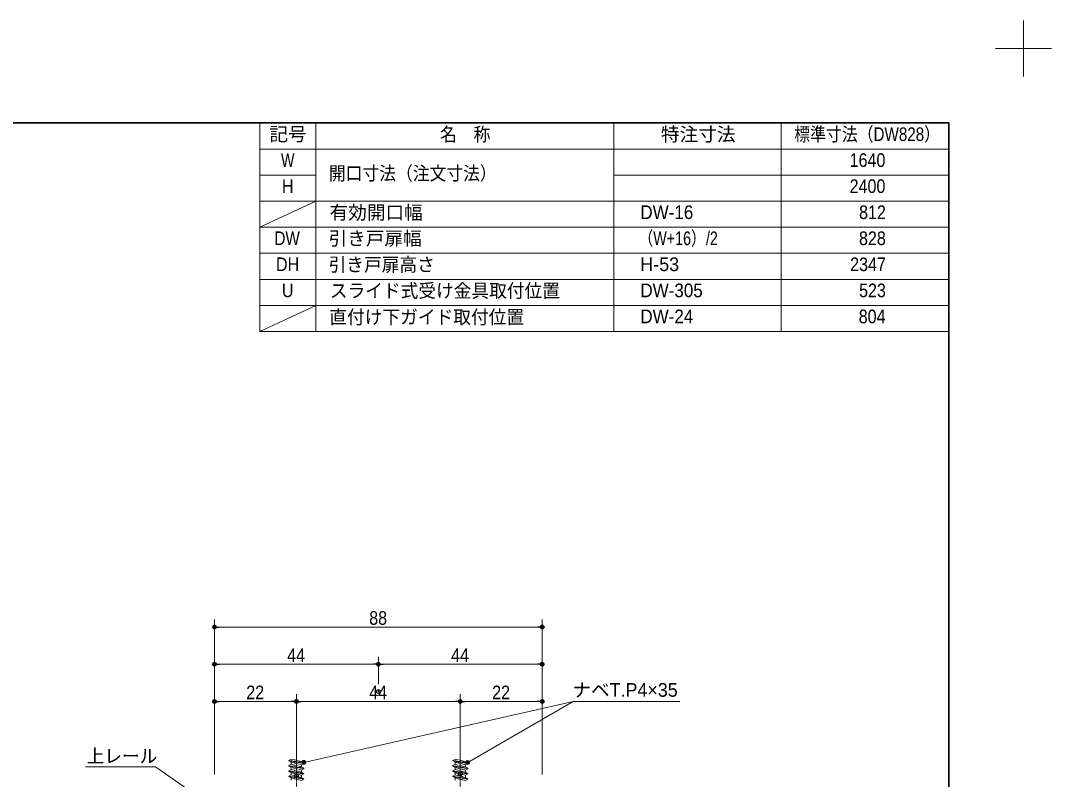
# Model space of a CAD drawing. Units: millimetres, scale not verified, with parts at other scales. Extents: x -6062 to 6062, y -3045 to 3045.
# Drawn here: x -280 to 2488, y 1007 to 3045 of the extents above; entities that cross this region are included whole.
import ezdxf
from ezdxf.enums import TextEntityAlignment as Align

# ---------------------------------------------------------------- set-up
doc = ezdxf.new("R2010")
doc.units = ezdxf.units.MM
doc.header["$LTSCALE"] = 20
doc.header["$PDMODE"] = 32
doc.header["$PDSIZE"] = 10
doc.linetypes.add('USER2', pattern=[10.5, 8, -0.5, 0.5, -0.5, 0.5, -0.5])
for name, color, linetype, lineweight in [('0-0_2寸法-3', 7, 'Continuous', 15), ('0-1_2寸法-1', 7, 'Continuous', 15), ('0-2_0', 7, 'Continuous', 25), ('0-5_3一般', 7, 'Continuous', 15), ('0-6_1図面枠', 7, 'Continuous', 15)]:
    doc.layers.add(name, color=color, linetype=linetype, lineweight=lineweight)
doc.layers.add('0-3_Defpoints', color=7, linetype='Continuous')
doc.styles.add('ＭＳ Ｐゴシック', font='')
doc.styles.get('ＭＳ Ｐゴシック').set_extended_font_data('MS PGothic')

# ---------------------------------------------------------------- blocks, each defined once
blk = doc.blocks.new('_Dot')
at = {"layer": '0-2_0'}
blk.add_line((-10, 0), (-20, 0), dxfattribs=at)
for points in [[(0, 0), (-10, 0), (-9.92, 1.25)], [(0, 0), (-9.92, -1.25), (-10, 0)], [(0, 0), (-9.92, 1.25), (-9.69, 2.49)], [(0, 0), (-9.69, -2.49), (-9.92, -1.25)], [(0, 0), (-9.69, 2.49), (-9.3, 3.68)], [(0, 0), (-9.3, -3.68), (-9.69, -2.49)], [(0, 0), (-9.3, 3.68), (-8.76, 4.82)], [(0, 0), (-8.76, -4.82), (-9.3, -3.68)], [(0, 0), (-8.76, 4.82), (-8.09, 5.88)], [(0, 0), (-8.09, -5.88), (-8.76, -4.82)], [(0, 0), (-8.09, 5.88), (-7.29, 6.85)], [(0, 0), (-7.29, -6.85), (-8.09, -5.88)], [(0, 0), (-7.29, 6.85), (-6.37, 7.71)], [(0, 0), (-6.37, -7.71), (-7.29, -6.85)], [(0, 0), (-6.37, 7.71), (-5.36, 8.44)], [(0, 0), (-5.36, -8.44), (-6.37, -7.71)], [(0, 0), (-5.36, 8.44), (-4.26, 9.05)], [(0, 0), (-4.26, -9.05), (-5.36, -8.44)], [(0, 0), (-4.26, 9.05), (-3.09, 9.51)], [(0, 0), (-3.09, -9.51), (-4.26, -9.05)], [(0, 0), (-3.09, 9.51), (-1.87, 9.82)], [(0, 0), (-1.87, -9.82), (-3.09, -9.51)], [(0, 0), (-1.87, 9.82), (-0.63, 9.98)], [(0, 0), (-0.63, -9.98), (-1.87, -9.82)], [(0, 0), (-0.63, 9.98), (0.63, 9.98)], [(0, 0), (0.63, -9.98), (-0.63, -9.98)], [(0, 0), (0.63, 9.98), (1.87, 9.82)], [(0, 0), (1.87, 9.82), (3.09, 9.51)], [(0, 0), (3.09, 9.51), (4.26, 9.05)], [(0, 0), (4.26, 9.05), (5.36, 8.44)], [(0, 0), (5.36, 8.44), (6.37, 7.71)], [(0, 0), (6.37, 7.71), (7.29, 6.85)], [(0, 0), (7.29, 6.85), (8.09, 5.88)], [(0, 0), (8.09, 5.88), (8.76, 4.82)], [(0, 0), (8.76, 4.82), (9.3, 3.68)], [(0, 0), (9.3, 3.68), (9.69, 2.49)], [(0, 0), (9.69, 2.49), (9.92, 1.25)], [(0, 0), (9.92, 1.25), (10, 0)], [(0, 0), (1.87, -9.82), (0.63, -9.98)], [(0, 0), (3.09, -9.51), (1.87, -9.82)], [(0, 0), (4.26, -9.05), (3.09, -9.51)], [(0, 0), (5.36, -8.44), (4.26, -9.05)], [(0, 0), (6.37, -7.71), (5.36, -8.44)], [(0, 0), (7.29, -6.85), (6.37, -7.71)], [(0, 0), (8.09, -5.88), (7.29, -6.85)], [(0, 0), (8.76, -4.82), (8.09, -5.88)], [(0, 0), (9.3, -3.68), (8.76, -4.82)], [(0, 0), (9.69, -2.49), (9.3, -3.68)], [(0, 0), (9.92, -1.25), (9.69, -2.49)], [(0, 0), (10, 0), (9.92, -1.25)]]:
    blk.add_solid(points, dxfattribs=at)
blk = doc.blocks.new('グループ-7')
at = {"layer": '0-6_1図面枠'}
for p, q in [((84000, 57900), (84000, 60900)), ((85500, 59400), (82500, 59400))]:
    blk.add_line(p, q, dxfattribs=at)
blk = doc.blocks.new('グループ-9')
at = {"layer": '0-6_1図面枠', "lineweight": 35}
blk.add_lwpolyline([(-80000, 55400), (80000, 55400), (80000, -55400), (-80000, -55400)], close=True, dxfattribs=at)
blk = doc.blocks.new('図面枠')
at = {"layer": '0-6_1図面枠'}
for name in ['グループ-7', 'グループ-9']:
    blk.add_blockref(name, (0, 0), dxfattribs=at)
blk = doc.blocks.new('グループ-24')
at = {"layer": '0-5_3一般', "linetype": 'USER2'}
for p, q in [((44683.7, 21227.9), (44563.7, 21158.7)), ((44563.7, 21158.7), (44563.7, 21132)), ((44563.7, 21132), (44683.7, 21062.7)), ((44563.7, 21132), (45363.7, 20990.7)), ((45243.7, 21086.6), (44683.7, 21227.9)), ((44683.7, 20945.3), (44683.7, 21062.7)), ((44963.7, 19180), (44963.7, 21322.6)), ((54163.7, 21017.3), (53363.7, 21158.7)), ((53363.7, 21132), (53483.7, 21062.7)), ((53483.7, 21062.7), (54043.7, 20921.4)), ((53483.7, 20945.3), (53483.7, 21062.7)), ((53763.7, 19180), (53763.7, 21322.6)), ((54043.7, 21086.6), (54163.7, 21017.3)), ((45363.7, 20734.7), (44563.7, 20876)), ((44563.7, 20849.3), (44683.7, 20780.1)), ((44683.7, 20662.6), (44563.7, 20593.3)), ((44563.7, 20593.3), (44563.7, 20566.7)), ((44563.7, 20566.7), (44683.7, 20497.4)), ((44563.7, 20566.7), (45363.7, 20425.3)), ((44683.7, 20780.1), (45243.7, 20638.7)), ((44683.7, 20662.6), (44683.7, 20780.1)), ((45243.7, 20521.3), (44683.7, 20662.6)), ((44683.7, 20379.9), (44683.7, 20497.4)), ((45243.7, 20803.9), (45243.7, 20921.4)), ((45243.7, 20803.9), (45363.7, 20734.7)), ((45243.7, 20638.7), (45363.7, 20708)), ((45243.7, 20521.3), (45243.7, 20638.7)), ((45363.7, 21017.3), (45363.7, 20990.7)), ((45363.7, 20734.7), (45363.7, 20708)), ((53483.7, 20945.3), (53363.7, 20876)), ((53363.7, 20876), (53363.7, 20849.3)), ((53363.7, 20849.3), (53483.7, 20780.1)), ((53363.7, 20849.3), (54163.7, 20708)), ((54163.7, 20452), (53363.7, 20593.3)), ((53363.7, 20566.7), (53483.7, 20497.4)), ((54043.7, 20803.9), (53483.7, 20945.3)), ((53483.7, 20662.6), (53483.7, 20780.1)), ((53483.7, 20497.4), (54043.7, 20356.1)), ((53483.7, 20379.9), (53483.7, 20497.4)), ((54043.7, 20921.4), (54163.7, 20990.7)), ((54043.7, 20803.9), (54043.7, 20921.4)), ((54043.7, 20521.3), (54043.7, 20638.7)), ((54043.7, 20521.3), (54163.7, 20452)), ((54163.7, 21017.3), (54163.7, 20990.7)), ((54163.7, 20734.7), (54163.7, 20708)), ((45363.7, 20169.3), (44563.7, 20310.7)), ((44563.7, 20284), (44683.7, 20214.7)), ((44683.7, 20214.7), (45243.7, 20073.4)), ((44683.7, 20097.3), (44683.7, 20214.7)), ((45243.7, 20238.6), (45243.7, 20356.1)), ((45243.7, 20238.6), (45363.7, 20169.3)), ((45243.7, 20073.4), (45363.7, 20142.7)), ((45363.7, 20452), (45363.7, 20425.3)), ((45363.7, 20169.3), (45363.7, 20142.7)), ((53483.7, 20379.9), (53363.7, 20310.7)), ((53363.7, 20310.7), (53363.7, 20284)), ((53363.7, 20284), (53483.7, 20214.7)), ((53363.7, 20284), (54163.7, 20142.7)), ((54043.7, 20238.6), (53483.7, 20379.9)), ((53483.7, 20097.3), (53483.7, 20214.7)), ((54043.7, 20356.1), (54163.7, 20425.3)), ((54043.7, 20238.6), (54043.7, 20356.1)), ((54163.7, 20452), (54163.7, 20425.3)), ((54163.7, 20169.3), (54163.7, 20142.7))]:
    blk.add_line(p, q, dxfattribs=at)
for points in [[(45243.7, 21086.6), (45363.7, 21017.3), (44563.7, 21158.7)], [(44683.7, 21062.7), (45243.7, 20921.4), (45363.7, 20990.7)], [(54043.7, 21086.6), (53483.7, 21227.9), (53363.7, 21158.7)], [(53363.7, 21158.7), (53363.7, 21132), (54163.7, 20990.7)], [(45243.7, 20803.9), (44683.7, 20945.3), (44563.7, 20876)], [(44563.7, 20876), (44563.7, 20849.3), (45363.7, 20708)], [(45243.7, 20521.3), (45363.7, 20452), (44563.7, 20593.3)], [(44683.7, 20497.4), (45243.7, 20356.1), (45363.7, 20425.3)], [(54043.7, 20803.9), (54163.7, 20734.7), (53363.7, 20876)], [(54043.7, 20521.3), (53483.7, 20662.6), (53363.7, 20593.3)], [(53363.7, 20593.3), (53363.7, 20566.7), (54163.7, 20425.3)], [(53483.7, 20780.1), (54043.7, 20638.7), (54163.7, 20708)], [(45243.7, 20238.6), (44683.7, 20379.9), (44563.7, 20310.7)], [(44563.7, 20310.7), (44563.7, 20284), (45363.7, 20142.7)], [(54043.7, 20238.6), (54163.7, 20169.3), (53363.7, 20310.7)], [(53483.7, 20214.7), (54043.7, 20073.4), (54163.7, 20142.7)]]:
    blk.add_lwpolyline(points, dxfattribs=at)
blk = doc.blocks.new('グループ-25')
at = {"layer": '0-5_3一般'}
blk.add_blockref('グループ-24', (0, 0), dxfattribs=at)

msp = doc.modelspace()

# ---------------------------------------------------------------- hatches: boundary and pattern name
at = {"layer": '0-0_2寸法-3'}
for points in [[(485.69, 1052.47, 1), (475.68, 1052.47, 1)], [(925.53, 1052.37, 1), (915.52, 1052.37, 1)]]:
    msp.add_hatch(color=256, dxfattribs=at).paths.add_polyline_path(points)

# ---------------------------------------------------------------- linework, layer by layer
msp.add_line((1204.1, 1216.1), (480.68, 1052.47), dxfattribs=at)
for points in [[(920.52, 1052.37), (1204.1, 1216.1), (1490.4, 1216.1)], [(240.68, 929.74), (82.86, 1040.25), (-105.43, 1040.25)]]:
    msp.add_lwpolyline(points, dxfattribs=at)
for centre in [(480.68, 1052.47), (920.52, 1052.37)]:
    msp.add_circle(centre, 5.01, dxfattribs=at)
at = {"layer": '0-1_2寸法-1'}
for p, q in [((240.68, 1336.1), (240.68, 1436.1)), ((253.4, 1416.1), (1107.97, 1416.1)), ((1120.68, 1336.1), (1120.68, 1436.1)), ((240.68, 1236.1), (240.68, 1336.1)), ((680.68, 1262.54), (680.68, 1336.1)), ((680.68, 1262.54), (680.68, 1336.1)), ((1120.68, 1236.1), (1120.68, 1336.1)), ((667.97, 1316.1), (253.4, 1316.1)), ((693.4, 1316.1), (1107.97, 1316.1)), ((240.68, 1020), (240.68, 1236.1)), ((460.68, 1036.1), (460.68, 1236.1)), ((460.68, 1036.1), (460.68, 1236.1)), ((900.68, 1041.67), (900.68, 1236.1)), ((900.68, 1041.67), (900.68, 1236.1)), ((1120.68, 1020), (1120.68, 1236.1)), ((253.4, 1216.1), (447.97, 1216.1)), ((887.97, 1216.1), (473.4, 1216.1)), ((913.4, 1216.1), (1107.97, 1216.1))]:
    msp.add_line(p, q, dxfattribs=at)
at = {"layer": '0-3_Defpoints'}
for p in [(1120.68, 1416.1), (240.68, 1316.1), (1120.68, 1316.1), (680.68, 1242.54), (240.68, 1216.1), (460.68, 1216.1), (1120.68, 1216.1), (900.68, 1021.67), (460.68, 1016.1)]:
    msp.add_point(p, dxfattribs=at)
at = {"layer": '0-6_1図面枠'}
for p, q in [((512.5, 2770), (512.5, 2210)), ((1312.5, 2770), (1312.5, 2210)), ((1762.5, 2770), (1762.5, 2210)), ((2212.5, 2700), (362.5, 2700)), ((512.5, 2630), (362.5, 2630)), ((2212.5, 2630), (1312.5, 2630)), ((512.5, 2560), (362.5, 2490)), ((2212.5, 2560), (362.5, 2560)), ((2212.5, 2490), (362.5, 2490)), ((2212.5, 2420), (362.5, 2420)), ((2212.5, 2420), (362.5, 2420)), ((2212.5, 2350), (362.5, 2350)), ((512.5, 2280), (362.5, 2210)), ((2212.5, 2280), (362.5, 2280))]:
    msp.add_line(p, q, dxfattribs=at)
msp.add_lwpolyline([(362.5, 2770), (2212.5, 2770), (2212.5, 2210), (362.5, 2210)], close=True, dxfattribs=at)

# ---------------------------------------------------------------- block references
at = {"layer": '0-1_2寸法-1', "xscale": 0.6356201, "yscale": 0.6356201, "rotation": 180}
for p in [(240.68, 1416.1), (240.68, 1316.1), (680.68, 1316.1), (240.68, 1216.1), (460.68, 1216.1), (900.68, 1216.1)]:
    msp.add_blockref('_Dot', p, dxfattribs=at)
at = {"layer": '0-1_2寸法-1', "xscale": 0.6356201, "yscale": 0.6356201}
for p in [(1120.68, 1416.1), (680.68, 1316.1), (1120.68, 1316.1), (460.68, 1216.1), (900.68, 1216.1), (1120.68, 1216.1)]:
    msp.add_blockref('_Dot', p, dxfattribs=at)
at = {"layer": '0-5_3一般', "xscale": 0.05, "yscale": 0.05}
msp.add_blockref('グループ-25', (-1787.5, 0), dxfattribs=at)
at = {"layer": '0-6_1図面枠', "xscale": 0.05, "yscale": 0.05}
msp.add_blockref('図面枠', (-1787.5, 0), dxfattribs=at)

# ---------------------------------------------------------------- texts
at = {"layer": '0-0_2寸法-3', "style": 'ＭＳ Ｐゴシック'}
msp.add_text('ナベT.P4×35', height=36.66, dxfattribs=at).set_placement((1201.6, 1217.69), align=Align.BOTTOM_LEFT)
at = {"layer": '0-0_2寸法-3', "style": 'ＭＳ Ｐゴシック', "width": 0.95}
msp.add_text('上レール', height=36.69, dxfattribs=at).set_placement((-102.54, 1040.29), align=Align.BOTTOM_LEFT)
at = {"layer": '0-1_2寸法-1', "style": 'ＭＳ Ｐゴシック', "width": 0.9}
for s, p in [('88', (656.09, 1411.04)), ('44', (435.99, 1311.04)), ('44', (875.99, 1311.04)), ('22', (326.09, 1211.04)), ('44', (655.99, 1211.04)), ('22', (986.09, 1211.04))]:
    msp.add_text(s, height=36.66, dxfattribs=at).set_placement(p, align=Align.BOTTOM_LEFT)
at = {"layer": '0-6_1図面枠', "style": 'ＭＳ Ｐゴシック'}
for s, height, p in [('記号', 36.66, (388.23, 2710.85)), ('特注寸法', 36.66, (1439.42, 2710.35)), ('有効開口幅', 36.66, (549.79, 2500.19)), ('引き戸扉幅', 36.66, (547.12, 2430.56)), ('H-53', 36.69, (1384.05, 2361.03))]:
    msp.add_text(s, height=height, dxfattribs=at).set_placement(p, align=Align.BOTTOM_LEFT)
for s, height, width, p in [('名\u3000称', 36.69, 0.9, (846.3, 2710.27)), ('標準寸法（DW828）', 36.69, 0.85, (1797.3, 2710.56)), ('W', 36.69, 0.8, (419.25, 2641.03)), ('1640', 36.66, 0.9, (1945.86, 2640.95)), ('開口寸法（注文寸法）', 36.69, 0.9, (547.9, 2605.46)), ('H', 36.69, 0.9, (421.75, 2571.03)), ('2400', 36.66, 0.9, (1945.86, 2570.95)), ('DW-16', 36.69, 0.95, (1384.22, 2500.95)), ('812', 36.66, 0.9, (1971.23, 2500.95)), ('DW', 36.69, 0.85, (401.85, 2431.03)), ('（W+16）/2', 36.69, 0.8, (1378.67, 2430.85)), ('828', 36.66, 0.9, (1971.03, 2431.03)), ('DH', 36.69, 0.9, (405.89, 2361.03)), ('引き戸扉高さ', 36.66, 0.95, (547.12, 2360.37)), ('2347', 36.66, 0.9, (1947.21, 2361.03)), ('U', 36.69, 0.9, (421.75, 2291.03)), ('スライド式受け金具取付位置', 36.66, 0.95, (550.57, 2290.17)), ('DW-305', 36.69, 0.95, (1384.22, 2290.95)), ('523', 36.66, 0.9, (1971.23, 2291.03)), ('直付け下ガイド取付位置', 36.69, 0.95, (549.05, 2219.41)), ('DW-24', 36.69, 0.95, (1384.22, 2221.03)), ('804', 36.66, 0.9, (1970.25, 2220.95))]:
    msp.add_text(s, height=height, dxfattribs=dict(at, width=width)).set_placement(p, align=Align.BOTTOM_LEFT)

doc.saveas('drawing.dxf')
